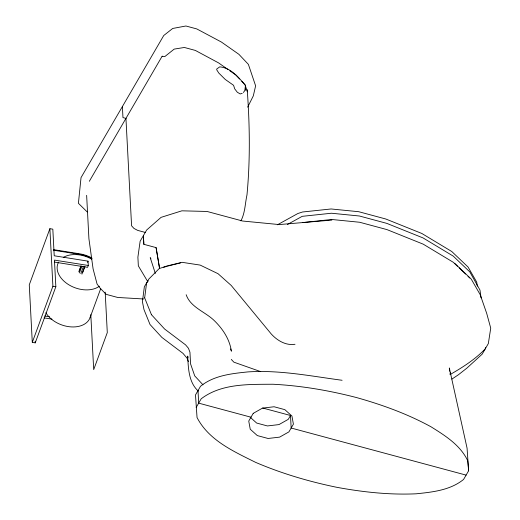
<?xml version="1.0" encoding="UTF-8"?>
<svg xmlns="http://www.w3.org/2000/svg" width="520" height="520" viewBox="0 0 520 520"><rect width="100%" height="100%" fill="white"/><g stroke="black" fill="none" stroke-linecap="round" stroke-linejoin="round"><path stroke-width="0.78" d="M243.367 92.482L245.128 90.188L245.427 85.43C238.791 77.5 230.789 67.736 219.752 66.866L216.717 69.023L216.762 69.875L218.829 73.086L225.225 79.424L233.578 85.306L234.702 88.849L237.296 92.222L240.221 93.958L242.203 93.301M245.427 85.43L245.128 90.188M144.657 297.908L146.601 282.9L147.693 281.801M450.015 374.498L450.34 372.288M485.55 347.555L485.251 348.862C475.248 359.294 462.911 367.178 450.45 374.354M88.276 265.473L88.049 261.157L54.223 255.781L52.825 229.164L49.881 228.696L29.27 284.843L32.292 342.394L35.243 342.862L55.848 286.715L54.45 260.097L88.276 265.473L87.588 267.345L54.555 262.093M32.292 342.394L52.904 286.247L49.881 228.696M78.787 271.843L81.016 265.766M79.313 270.913L80.984 266.357M79.417 272.954L81.926 266.117M80.828 273.592L83.337 266.76M81.919 274.151L84.708 266.558M82.719 272.467L84.948 266.389M87.594 262.405L88.049 261.157M90.155 317.382L100.705 288.646M247.656 107.172L253.305 95.888L255.625 85.852L248.378 64.357L238.875 54.301L221.403 42.042L196.787 28.925L185.913 26L172.692 28.463L163.748 35.51L81.029 177.613L78.416 203.307L87.224 211.939M240.897 220.857C245.122 212.94 245.083 203.547 246.974 194.935C250.322 159.887 249.756 124.618 247.214 89.538M89.323 181.298L162.162 56.18M342.089 380.276C310.863 376.097 279.695 369.85 248.008 371.897C231.517 373.594 213.889 375.434 200.538 386.256L195.494 394.934L197.047 417.541C208.806 440.343 233.753 451.464 255.619 462.365C281.69 473.525 308.945 481.572 336.7 487.286C362.888 492.115 389.487 495.021 416.137 493.805C432.621 492.102 450.242 490.262 463.587 479.434L468.624 470.782L467.071 448.175L449.325 367.972L449.585 371.202M196.15 407.472L201.201 398.794C221.507 383.376 248.703 384.429 272.942 384.241C301.223 385.691 329.199 390.488 356.59 397.579C382.298 404.8 407.518 413.946 430.996 426.784C445.178 435.624 460.285 445.088 467.734 460.714L468.624 470.782M262.691 408.012L290.498 415.487L288.256 419.348L278.98 424.587L267.41 425.945L256.646 423.046L250.166 417.209M451.932 379.087L458.471 374.719L466.791 368.199L482.163 354.166L488.339 343.564L490.731 328.133L486.688 313.346L480.2 294.69L471.257 279.123L454.578 263.231M277.427 224.79L297.824 213.531L302.523 211.998L331.11 208.969L358.703 211.705L385.801 219.005L421.844 233.48L451.776 251.518L468.065 267.039L476.729 282.132L477.301 286.137M287.397 224.51L302.218 216.333L331.454 213.233L359.444 216.008L386.809 223.379L423.085 237.946L453.251 256.126L469.755 271.856L479.96 290.056L481.078 297.901M163.677 267.3L167.2 266.253M167.908 266.045L173.108 264.752M174.597 264.381L180.537 262.906M302.659 222.567L331.76 219.486L359.665 222.255L386.971 229.606L423.196 244.153L453.31 262.301L457.425 266.227M331.883 220.09L279.24 224.575L242.606 221.026L207.071 211.464L181.877 210.821L161.077 217.353L146.653 230.022L140.133 241.228L137.891 257.179L138.346 265.876L146.946 280.312L148.304 281.119M295.009 344.279C285.857 345.755 277.18 340.529 271.232 333.957L231.218 285.461L218.03 273.695L200.161 265.089L182.124 262.327L167.161 265.909L159.185 268.587L148.844 279.052L144.352 286.767L142.415 301.762L143.988 309.595L150.026 324.506L161.87 337.409L182.956 353.334L187.096 358.215L188.383 361.615M143.462 298.974L117.728 297.466L107.724 294.775L106.015 294.197L100.23 288.269L97.078 284.057L93.099 268.905L88.92 238.752L86.638 195.338M162.11 56.264L164.84 56.557L174.187 49.101L184.366 47.47L195.351 50.427L218.55 62.875L227.851 69.4M53.475 249.639L79.761 253.819A26.039 17.654 20.2 0 1 91.826 257.927M53.508 250.218L79.788 254.391A25.227 17.102 20.2 0 1 92.105 258.719M52.904 286.247L55.848 286.715M44.759 315.998L49.478 316.752M44.07 317.87L51.935 319.124M125.885 118.372L122.967 117.591L122.388 106.561M145.483 232.486L137.703 230.393L133.926 228.404L131.586 225.803L125.944 118.391M143.845 244.328L143.397 235.619L143.852 244.316L156.084 247.611L159.608 268.567M250.998 417.209L198.666 403.137L198.016 390.591M466.102 475.111L291.161 428.025L290.498 415.487M260.728 371.637L233.857 362.161L231.309 359.418M229.84 70.798L235.82 74.991L239.623 79.02M459.186 267.904L465.654 274.066M468.007 276.308L469.775 277.992M241.8 81.315L245.063 84.767L247.338 91.826M202.995 384.832L194.727 375.908L190.561 363.863L189.95 352.216L188.448 348.257L185.575 344.864L164.619 329.036L151.47 314.717M198.244 391.034C188.65 382.428 188.292 368.082 187.701 356.083L187.993 357.598M150.93 258.837L150.234 257.66L155.331 273.455M186.167 294.717C190.515 307.483 205.608 311.909 214.494 320.827C222.983 329.16 229.593 339.241 231.406 351.175L230.555 348.926M144.664 297.901L151.463 314.73M156.084 247.611L159.608 268.58M105.177 292.149L107.296 332.572L93.698 369.629L90.805 314.659M35.159 341.25L35.243 342.862M99.385 286.208A24.414 16.549 20.2 0 1 69.258 285.044A24.414 16.549 20.2 0 1 58.578 262.164M63.401 257.374A24.414 16.549 20.2 0 1 91.741 259.155M90.636 315.263A24.414 16.549 20.2 0 1 71.325 326.911A24.414 16.549 20.2 0 1 45.858 312.761M253.24 413.354L248.749 421.07L250.237 429.215L257.303 435.584L268.067 438.477L279.637 437.125L288.912 431.88L293.404 424.164L291.922 416.026L284.85 409.656L274.086 406.757L262.516 408.115L253.24 413.354"/></g></svg>
